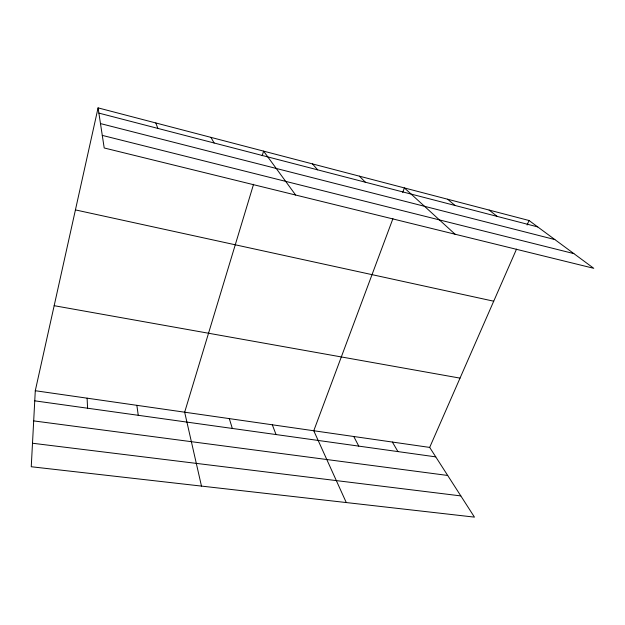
<?xml version="1.0" encoding="UTF-8"?>
<svg xmlns="http://www.w3.org/2000/svg" width="625" height="625" viewBox="0 0 625 625"><rect width="100%" height="100%" fill="white"/><g stroke="black" fill="none" stroke-linecap="round" stroke-linejoin="round"><path stroke-width="0.94" d="M35.289 390.727L31.25 466.742L474.453 517.125L429.68 447.414L35.289 390.727L98.078 107.875L529.055 220.508L593.75 268.305L104.203 147.977L98.078 107.875M253.562 184.266L184.664 412.195L201.477 486.094M262.188 155.727L263.586 151.125L295.641 195.031M392.93 218.633L313.773 430.758L346.273 502.555M402.703 192.445L404.391 187.93L455.102 234.227M429.68 447.414L516.523 249.125M527.094 224.984L529.055 220.508M32.5 443.242L460.82 495.906M33.688 420.898L447.695 475.461M34.758 400.836L435.75 456.875M54.172 305.688L460.023 378.125M75.43 209.906L493.711 301.203M102.281 135.391L573.852 253.609M100.484 123.586L554.852 239.57M98.883 113.109L537.719 226.914M489.117 210.07L497.195 216.406M447.594 199.219L455.039 205.469M359.391 176.172L365.375 182.219M312.5 163.914L317.641 169.844M392.383 442.055L397.938 451.586M210.922 137.367L214.117 142.992M353.773 436.5L358.766 446.117M272.312 424.797L276.039 434.555M155.812 122.961L157.867 128.406M229.305 418.609L232.328 428.445M136.859 405.328L138.258 415.305M87.109 398.172L87.578 408.219"/></g></svg>
